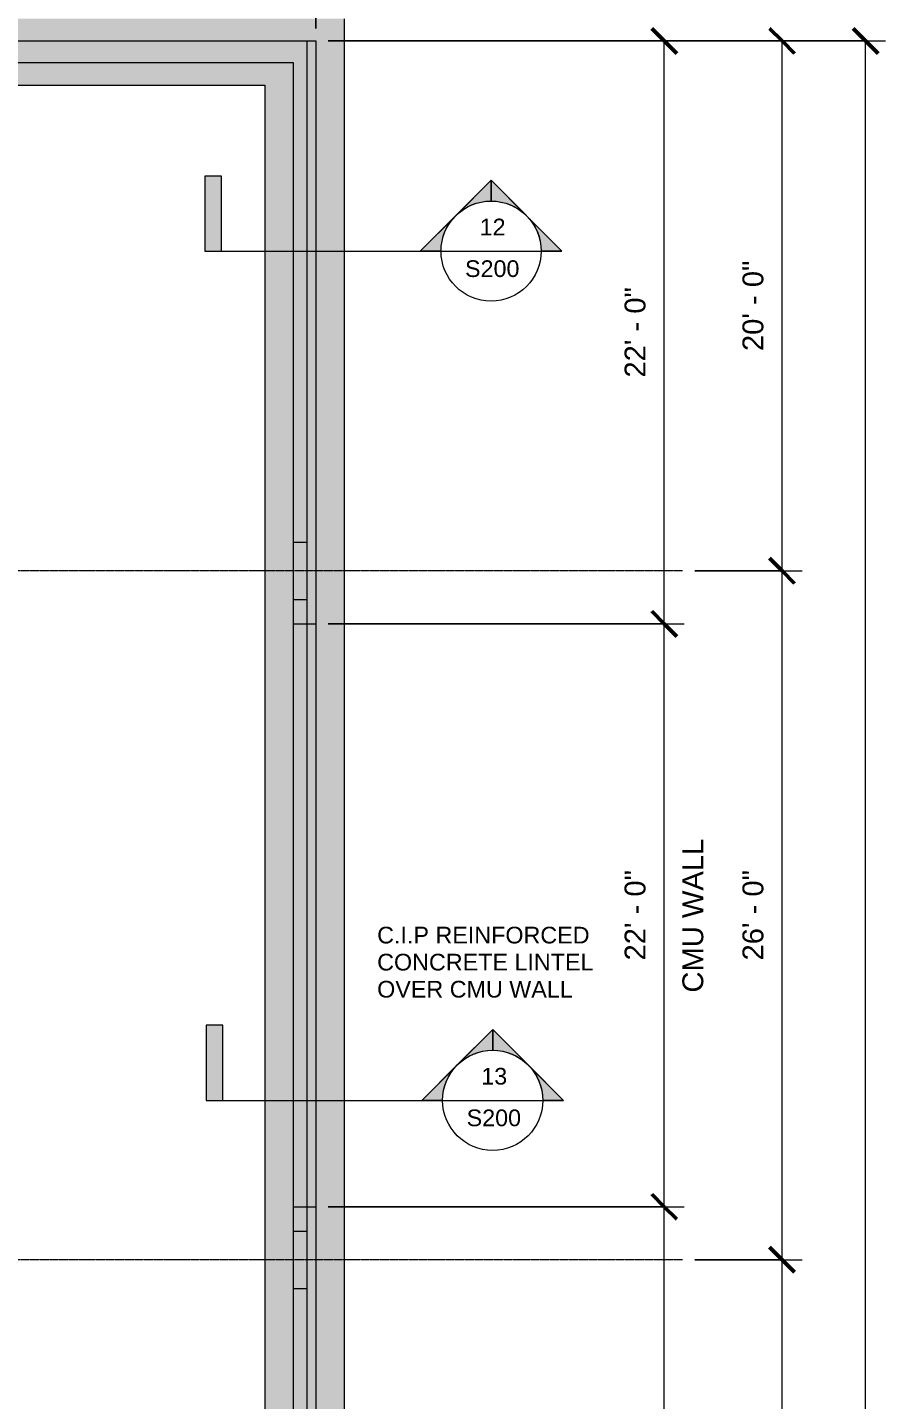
# Model space of a CAD drawing. Header units: inches. Extents: x -4143 to -1685, y 9660 to 12417.
# Drawn here: x -2074 to -1685, y 11472 to 12093 of the extents above; entities that cross this region are included whole.
import ezdxf

# ---------------------------------------------------------------- set-up
doc = ezdxf.new("R2010")
doc.units = ezdxf.units.IN
doc.header["$MEASUREMENT"] = 0
doc.linetypes.add('Línea de rejilla', pattern=[0.875, 0.5, -0.125, 0.125, -0.125])
for name, color, linetype, lineweight in [('A-ANNO-DIMS', 211, 'Continuous', 9), ('A-ANNO-DIMS-96', 211, 'Continuous', 9), ('G-ANNO-SYMB', 111, 'Continuous', 9), ('G-ANNO-TEXT', 231, 'Continuous', 9), ('S-FNDN', 32, 'Continuous', 9), ('S-GRID', 1, 'Continuous', 9)]:
    doc.layers.add(name, color=color, linetype=linetype, lineweight=lineweight)
doc.styles.add('Arial', font='arial.ttf', dxfattribs={"height": 9.448819})
doc.styles.add('Arial_5', font='arial.ttf', dxfattribs={"height": 7.559055})
doc.dimstyles.new('Diagonal_-_Arial_2_5_mm', dxfattribs={"dimscale": 12, "dimtxt": 9.640246, "dimasz": 0.944882, "dimexe": 0.755906, "dimexo": 0.472441, "dimgap": 0.472441, "dimtad": 1, "dimdec": 4, "dimrnd": 0.0625, "dimzin": 1, "dimdsep": 46, "dimlunit": 4, "dimtxsty": 'Arial', "dimblk1": 'OBLIQUE', "dimblk2": 'OBLIQUE', "dimsah": 1, "dimcen": 0.09, "dimazin": 0, "dimtfac": 1, "dimtdec": 4, "dimtix": 1, "dimtmove": 0, "dimatfit": 3, "dimfxl": 1, "dimtvp": 1, "dimtfill": 1, "dimfrac": 2, "dimtolj": 1, "dimtzin": 0, "dimarcsym": 2})
doc.dimstyles.new('Diagonal_-_Arial_2_5_rounding', dxfattribs={"dimscale": 12, "dimtxt": 9.640246, "dimasz": 0.944882, "dimexe": 0.755906, "dimexo": 0.472441, "dimgap": 0.472441, "dimtad": 1, "dimrnd": 0.25, "dimzin": 1, "dimdsep": 46, "dimlunit": 4, "dimtxsty": 'Arial', "dimblk1": 'OBLIQUE', "dimblk2": 'OBLIQUE', "dimsah": 1, "dimcen": 0.09, "dimazin": 0, "dimtfac": 1, "dimtdec": 4, "dimtix": 1, "dimtmove": 0, "dimatfit": 3, "dimfxl": 1, "dimtvp": 1, "dimtfill": 1, "dimfrac": 2, "dimtolj": 1, "dimtzin": 0, "dimarcsym": 2})
pattern_1 = [(50, (0, 0), (27.5427, -2.40992), [2.88, -31.68]), (355, (0, 0), (-5.327844, 28.884266), [2.304, -25.344]), (100.451, (2.295, -0.2), (22.215316, 26.47393), [2.448, -26.924]), (46.184, (0, 7.68), (40.981875, -6.35642), [4.32, -47.52]), (96.636, (3.415, 7.15), (35.89075, 37.40619), [3.671, -40.386]), (351.184, (0, 7.68), (35.89097, 37.40622), [3.456, -38.016]), (21, (3.84, 5.76), (22.921036, -15.46073), [2.88, -31.68]), (326, (3.84, 5.76), (9.34353, 27.84574), [2.304, -25.344]), (71.451, (5.75, 4.472), (32.26477, 12.38442), [2.448, -26.924]), (37.5, (0, 0), (0.466855, 12.782707), [1.267, -23.77, 1.267, -24.461, -25.44]), (37.5, (0, 0), (0.466855, 12.782707), [-50.765, 1.267, -24.173]), (7.5, (0, 0), (10.10159, 15.14509), [1.267, -13.402, 1.267, -23.194, -9.696]), (7.5, (0, 0), (10.10159, 15.14509), [-39.13, 1.267, -8.429]), (327.5, (-8.563, 0), (20.499161, -0.86578), [1.267, -8.333, 1.267, -28.685, -39.744]), (327.5, (-8.563, 0), (20.499161, -0.86578), [-39.552, 1.267, -38.477]), (317.5, (-12.403, 0), (22.39478, 3.844288), [1.267, -11.213, 1.267, -18.624, -28.224]), (317.5, (-12.403, 0), (22.39478, 3.844288), [-32.371, 1.267, -26.957])]

# ---------------------------------------------------------------- blocks, each defined once
blk = doc.blocks.new('DIMBLOCK5-FOUNDATION PLAN 01')
at = {"layer": 'A-ANNO-DIMS-96', "lineweight": 50}
for p, q in [((-1732.09, 11535.19), (-1737.76, 11540.86)), ((-1732.09, 11535.19), (-1726.42, 11529.52)), ((-1732.09, 11187.19), (-1737.76, 11192.86)), ((-1732.09, 11187.19), (-1726.42, 11181.52))]:
    blk.add_line(p, q, dxfattribs=at)
at = {"layer": 'A-ANNO-DIMS-96'}
for p, q in [((-1771.58, 11535.19), (-1723.02, 11535.19)), ((-1732.09, 11535.19), (-1771.58, 11535.19)), ((-1732.09, 11187.19), (-1732.09, 11535.19)), ((-1771.58, 11187.19), (-1723.02, 11187.19)), ((-1732.09, 11187.19), (-1771.58, 11187.19))]:
    blk.add_line(p, q, dxfattribs=at)
at = {"layer": 'A-ANNO-DIMS-96', "color": 0, "insert": (-1750.03, 11340.72), "char_height": 9.449, "width": 49.1208, "attachment_point": 1, "rotation": 90, "line_spacing_factor": 0.941778, "style": 'Arial', "bg_fill": 3, "box_fill_scale": 1.25, "bg_fill_color": 256, "bg_fill_true_color": 13158600, "bg_fill_transparency": 0}
blk.add_mtext('29\' - 0"', dxfattribs=at)
blk = doc.blocks.new('_Oblique')
at = {"color": 0, "linetype": 'ByBlock', "lineweight": -2}
blk.add_line((-0.5, -0.5), (0.5, 0.5), dxfattribs=at)
blk = doc.blocks.new('DIMBLOCK6-FOUNDATION PLAN 01')
at = {"layer": 'A-ANNO-DIMS-96', "lineweight": 50}
for p, q in [((-1732.09, 11847.19), (-1737.76, 11852.86)), ((-1732.09, 11847.19), (-1726.42, 11841.52)), ((-1732.09, 11535.19), (-1737.76, 11540.86)), ((-1732.09, 11535.19), (-1726.42, 11529.52))]:
    blk.add_line(p, q, dxfattribs=at)
at = {"layer": 'A-ANNO-DIMS-96'}
for p, q in [((-1771.58, 11847.19), (-1723.02, 11847.19)), ((-1732.09, 11847.19), (-1771.58, 11847.19)), ((-1732.09, 11535.19), (-1732.09, 11847.19)), ((-1771.58, 11535.19), (-1723.02, 11535.19)), ((-1732.09, 11535.19), (-1771.58, 11535.19))]:
    blk.add_line(p, q, dxfattribs=at)
at = {"layer": 'A-ANNO-DIMS-96', "color": 0, "insert": (-1750.03, 11670.72), "char_height": 9.449, "width": 49.1208, "attachment_point": 1, "rotation": 90, "line_spacing_factor": 0.941778, "style": 'Arial', "bg_fill": 3, "box_fill_scale": 1.25, "bg_fill_color": 256, "bg_fill_true_color": 13158600, "bg_fill_transparency": 0}
blk.add_mtext('26\' - 0"', dxfattribs=at)
blk = doc.blocks.new('DIMBLOCK7-FOUNDATION PLAN 01')
at = {"layer": 'A-ANNO-DIMS-96', "lineweight": 50}
for p, q in [((-1732.09, 12087.19), (-1737.76, 12092.86)), ((-1732.09, 12087.19), (-1726.42, 12081.52)), ((-1732.09, 11847.19), (-1737.76, 11852.86)), ((-1732.09, 11847.19), (-1726.42, 11841.52))]:
    blk.add_line(p, q, dxfattribs=at)
at = {"layer": 'A-ANNO-DIMS-96'}
for p, q in [((-1937.65, 12087.19), (-1723.02, 12087.19)), ((-1732.09, 12087.19), (-1937.65, 12087.19)), ((-1732.09, 11847.19), (-1732.09, 12087.19)), ((-1771.58, 11847.19), (-1723.02, 11847.19)), ((-1732.09, 11847.19), (-1771.58, 11847.19))]:
    blk.add_line(p, q, dxfattribs=at)
at = {"layer": 'A-ANNO-DIMS-96', "color": 0, "insert": (-1750.03, 11946.72), "char_height": 9.449, "width": 49.1208, "attachment_point": 1, "rotation": 90, "line_spacing_factor": 0.941778, "style": 'Arial', "bg_fill": 3, "box_fill_scale": 1.25, "bg_fill_color": 256, "bg_fill_true_color": 13158600, "bg_fill_transparency": 0}
blk.add_mtext('20\' - 0"', dxfattribs=at)
blk = doc.blocks.new('Drafting View - Extremo final de sección - Rellenado-14997-FOUNDATION PLAN 01')
at = {"layer": 'G-ANNO-SYMB'}
blk.add_hatch(color=256, dxfattribs=at).paths.add_polyline_path([(0, 0.3543), (0, 0), (-0.0787, 0), (-0.0787, 0.3543)], flags=0)
for p, q in [((0, 0.3543), (-0.0787, 0.3543)), ((-0.0787, 0.3543), (-0.0787, 0)), ((0, 0), (0, 0.3543)), ((-0.0787, 0), (0, 0))]:
    blk.add_line(p, q, dxfattribs=at)
blk = doc.blocks.new('Drafting View - Extremo inicial de sección - Rellenado-1561-FOUNDATION PLAN 01')
at = {"layer": 'G-ANNO-SYMB'}
h = blk.add_hatch(color=256, dxfattribs=at)
edge = h.paths.add_edge_path(flags=0)
edge.add_line((-0.2362, 0.3341), (-0.2362, 0.2362))
edge.add_arc((-0.2362, 0), 0.2362, 90, 135)
edge.add_line((-0.4033, 0.167), (-0.2362, 0.3341))
h = blk.add_hatch(color=256, dxfattribs=at)
edge = h.paths.add_edge_path(flags=0)
edge.add_line((-0.2362, 0.3341), (-0.0692, 0.167))
edge.add_arc((-0.2362, 0), 0.2362, 45, 90)
edge.add_line((-0.2362, 0.2362), (-0.2362, 0.3341))
h = blk.add_hatch(color=256, dxfattribs=at)
edge = h.paths.add_edge_path(flags=0)
edge.add_line((-0.5703, 0), (-0.4033, 0.167))
edge.add_arc((-0.2362, 0), 0.2362, 135, 180)
edge.add_line((-0.4724, 0), (-0.5703, 0))
h = blk.add_hatch(color=256, dxfattribs=at)
edge = h.paths.add_edge_path(flags=0)
edge.add_line((0.0978, 0), (0, 0))
edge.add_arc((-0.2362, 0), 0.2362, 360, 405)
edge.add_line((-0.0692, 0.167), (0.0978, 0))
for p, q in [((-0.2362, 0.3341), (-0.5703, 0)), ((-0.2362, 0.3341), (-0.4033, 0.167)), ((-0.2362, 0.3341), (0.0978, 0)), ((-0.2362, 0.2362), (-0.2362, 0.3341)), ((-0.2362, 0.3341), (-0.2362, 0.2362)), ((-0.0692, 0.167), (-0.2362, 0.3341)), ((-0.4033, 0.167), (-0.5703, 0)), ((0.0978, 0), (-0.0692, 0.167)), ((-0.5703, 0), (-0.4724, 0)), ((0, 0), (0.0978, 0)), ((-0.4724, 0), (-0.5703, 0)), ((0, 0), (0.0978, 0))]:
    blk.add_line(p, q, dxfattribs=at)
for start, end in [(360, 180), (90, 135), (45, 90), (135, 180), (360, 45), (180, 360)]:
    blk.add_arc((-0.2362, 0), 0.2362, start, end, dxfattribs=at)
blk = doc.blocks.new('DIMBLOCK54-FOUNDATION PLAN 01')
at = {"layer": 'A-ANNO-DIMS-96'}
for p, q in [((-2632.32, 12164.86), (-2632.32, 12405.96)), ((-1943.32, 12092.86), (-1943.32, 12405.96)), ((-2632.32, 12396.89), (-1943.32, 12396.89)), ((-2632.32, 12396.89), (-2632.32, 12164.86)), ((-1943.32, 12396.89), (-1943.32, 12092.86))]:
    blk.add_line(p, q, dxfattribs=at)
at = {"layer": 'A-ANNO-DIMS-96', "lineweight": 50}
for p, q in [((-2632.32, 12396.89), (-2626.65, 12402.56)), ((-1943.32, 12396.89), (-1937.65, 12402.56)), ((-2632.32, 12396.89), (-2637.99, 12391.22)), ((-1943.32, 12396.89), (-1948.99, 12391.22))]:
    blk.add_line(p, q, dxfattribs=at)
at = {"layer": 'A-ANNO-DIMS-96', "color": 0, "insert": (-2308.29, 12414.83), "char_height": 9.449, "width": 49.1208, "attachment_point": 1, "line_spacing_factor": 0.941778, "style": 'Arial', "bg_fill": 3, "box_fill_scale": 1.25, "bg_fill_color": 256, "bg_fill_true_color": 13158600, "bg_fill_transparency": 0}
blk.add_mtext('57\' - 5"', dxfattribs=at)
blk = doc.blocks.new('DIMBLOCK80-FOUNDATION PLAN 01')
at = {"layer": 'A-ANNO-DIMS-96', "lineweight": 50}
for p, q in [((-1694.3, 12087.19), (-1699.96, 12092.86)), ((-1694.3, 12087.19), (-1688.63, 12081.52)), ((-1694.3, 9891.19), (-1699.96, 9896.86)), ((-1694.3, 9891.19), (-1688.63, 9885.52))]:
    blk.add_line(p, q, dxfattribs=at)
at = {"layer": 'A-ANNO-DIMS-96'}
for p, q in [((-1937.65, 12087.19), (-1685.22, 12087.19)), ((-1694.3, 12087.19), (-1937.65, 12087.19)), ((-1694.3, 9891.19), (-1694.3, 12087.19)), ((-1937.65, 9891.19), (-1685.22, 9891.19)), ((-1694.3, 9891.19), (-1937.65, 9891.19))]:
    blk.add_line(p, q, dxfattribs=at)
at = {"layer": 'A-ANNO-DIMS-96', "color": 0, "insert": (-1712.23, 10965.09), "char_height": 9.449, "width": 57.8415, "attachment_point": 1, "rotation": 90, "line_spacing_factor": 0.941778, "style": 'Arial', "bg_fill": 3, "box_fill_scale": 1.25, "bg_fill_color": 256, "bg_fill_true_color": 13158600, "bg_fill_transparency": 0}
blk.add_mtext('183\' - 0"', dxfattribs=at)
blk = doc.blocks.new('DIMBLOCK92-FOUNDATION PLAN 01')
at = {"layer": 'A-ANNO-DIMS-96', "lineweight": 50}
for p, q in [((-1785.48, 11559.19), (-1791.15, 11564.86)), ((-1785.48, 11559.19), (-1779.81, 11553.52)), ((-1785.48, 11163.19), (-1791.15, 11168.86)), ((-1785.48, 11163.19), (-1779.81, 11157.52))]:
    blk.add_line(p, q, dxfattribs=at)
at = {"layer": 'A-ANNO-DIMS-96'}
for p, q in [((-1937.65, 11559.19), (-1776.41, 11559.19)), ((-1785.48, 11559.19), (-1937.65, 11559.19)), ((-1785.48, 11163.19), (-1785.48, 11559.19)), ((-1937.65, 11163.19), (-1776.41, 11163.19)), ((-1785.48, 11163.19), (-1937.65, 11163.19))]:
    blk.add_line(p, q, dxfattribs=at)
at = {"layer": 'A-ANNO-DIMS-96', "color": 0, "insert": (-1803.42, 11340.72), "char_height": 9.449, "width": 49.1208, "attachment_point": 1, "rotation": 90, "line_spacing_factor": 0.941778, "style": 'Arial', "bg_fill": 3, "box_fill_scale": 1.25, "bg_fill_color": 256, "bg_fill_true_color": 13158600, "bg_fill_transparency": 0}
blk.add_mtext('33\' - 0"', dxfattribs=at)
blk = doc.blocks.new('DIMBLOCK93-FOUNDATION PLAN 01')
at = {"layer": 'A-ANNO-DIMS-96', "lineweight": 50}
for p, q in [((-1785.48, 11823.19), (-1791.15, 11828.86)), ((-1785.48, 11823.19), (-1779.81, 11817.52)), ((-1785.48, 11559.19), (-1791.15, 11564.86)), ((-1785.48, 11559.19), (-1779.81, 11553.52))]:
    blk.add_line(p, q, dxfattribs=at)
at = {"layer": 'A-ANNO-DIMS-96'}
for p, q in [((-1937.65, 11823.19), (-1776.41, 11823.19)), ((-1785.48, 11823.19), (-1937.65, 11823.19)), ((-1785.48, 11559.19), (-1785.48, 11823.19)), ((-1937.65, 11559.19), (-1776.41, 11559.19)), ((-1785.48, 11559.19), (-1937.65, 11559.19))]:
    blk.add_line(p, q, dxfattribs=at)
at = {"layer": 'A-ANNO-DIMS-96', "color": 0, "char_height": 9.449, "attachment_point": 1, "rotation": 90, "line_spacing_factor": 0.941778, "style": 'Arial', "bg_fill": 3, "box_fill_scale": 1.25, "bg_fill_color": 256, "bg_fill_true_color": 13158600, "bg_fill_transparency": 0}
for s, insert, width in [('CMU WALL', (-1777.25, 11656.19), 84.0036), ('22\' - 0"', (-1803.42, 11670.72), 49.1208)]:
    blk.add_mtext(s, dxfattribs=dict(at, insert=insert, width=width))
blk = doc.blocks.new('DIMBLOCK94-FOUNDATION PLAN 01')
at = {"layer": 'A-ANNO-DIMS-96', "lineweight": 50}
for p, q in [((-1785.48, 12087.19), (-1791.15, 12092.86)), ((-1785.48, 12087.19), (-1779.81, 12081.52)), ((-1785.48, 11823.19), (-1791.15, 11828.86)), ((-1785.48, 11823.19), (-1779.81, 11817.52))]:
    blk.add_line(p, q, dxfattribs=at)
at = {"layer": 'A-ANNO-DIMS-96'}
for p, q in [((-1937.65, 12087.19), (-1776.41, 12087.19)), ((-1785.48, 12087.19), (-1937.65, 12087.19)), ((-1785.48, 11823.19), (-1785.48, 12087.19)), ((-1937.65, 11823.19), (-1776.41, 11823.19)), ((-1785.48, 11823.19), (-1937.65, 11823.19))]:
    blk.add_line(p, q, dxfattribs=at)
at = {"layer": 'A-ANNO-DIMS-96', "color": 0, "insert": (-1803.42, 11934.72), "char_height": 9.449, "width": 49.1208, "attachment_point": 1, "rotation": 90, "line_spacing_factor": 0.941778, "style": 'Arial', "bg_fill": 3, "box_fill_scale": 1.25, "bg_fill_color": 256, "bg_fill_true_color": 13158600, "bg_fill_transparency": 0}
blk.add_mtext('22\' - 0"', dxfattribs=at)

msp = doc.modelspace()

# ---------------------------------------------------------------- hatches: boundary and pattern name
at = {"layer": 'S-FNDN'}
h = msp.add_hatch(dxfattribs=at)
h.set_pattern_fill('FP_7', color=256, style=0, pattern_type=2)
h.set_pattern_definition(pattern_1)
h.paths.add_polyline_path([(-3839.01527, 12067.1894), (-2604.32374, 12067.1894), (-2604.32374, 12076.6894), (-2556.32374, 12076.6894), (-2556.32374, 12067.1894), (-1966.32374, 12067.1894), (-1966.32374, 12077.1894), (-1930.32374, 12077.1894), (-1930.32374, 12097.1894), (-3842.32374, 12097.1894), (-3842.32374, 12079.6853), (-3839.24491, 12078.95154), (-3839.07264, 12078.74568), (-3839.01527, 12078.44484), (-3839.08815, 12078.12964), (-3839.27176, 12077.88452), (-3839.51691, 12077.77517), (-3839.76225, 12077.81004), (-3842.32374, 12078.40232), (-3842.32374, 12067.1894), (-3839.03585, 12067.1894)], flags=0)
h = msp.add_hatch(dxfattribs=at)
h.set_pattern_fill('FP_7', color=256, style=0, pattern_type=2)
h.set_pattern_definition(pattern_1)
h.paths.add_polyline_path([(-1966.32374, 9881.1894), (-1930.32374, 9881.1894), (-1930.32374, 12077.1894), (-1966.32374, 12077.1894), (-1966.32374, 9911.1894)], flags=0)

# ---------------------------------------------------------------- linework, layer by layer
at = {"layer": 'G-ANNO-SYMB'}
for p, q in [((-1985.33288, 11607.38511), (-1885.83484, 11607.38511)), ((-1885.83484, 11607.38511), (-1840.48051, 11607.38511))]:
    msp.add_line(p, q, dxfattribs=at)
at = {"layer": 'S-FNDN', "color": 253}
for p, q in [((-1930.32374, 9881.1894), (-1930.32374, 12097.1894)), ((-2512.32374, 12067.1894), (-1966.32374, 12067.1894)), ((-1966.32374, 12067.1894), (-1966.32374, 9911.1894))]:
    msp.add_line(p, q, dxfattribs=at)
at = {"layer": 'S-FNDN'}
for p, q in [((-2632.32178, 12087.1894), (-1947.32569, 12087.1894)), ((-1947.32374, 12087.1894), (-1943.32374, 12087.1894)), ((-1947.32374, 12087.1894), (-1947.32374, 9895.1894)), ((-1943.32374, 12087.1894), (-1943.32374, 9891.1894)), ((-1953.32374, 12077.1894), (-2520.32178, 12077.1894)), ((-1953.32374, 11834.1894), (-1953.32374, 12077.1894)), ((-1953.32374, 11860.1894), (-1947.32374, 11860.1894)), ((-1953.32374, 10480.1894), (-1953.32374, 11834.1894)), ((-1953.32374, 11834.1894), (-1947.32374, 11834.1894)), ((-1953.32374, 11823.1894), (-1943.32374, 11823.1894)), ((-1953.32374, 11559.1894), (-1943.32374, 11559.1894)), ((-1953.32374, 11548.1894), (-1947.32374, 11548.1894)), ((-1953.32374, 11522.1894), (-1947.32374, 11522.1894))]:
    msp.add_line(p, q, dxfattribs=at)
at = {"layer": 'S-GRID', "linetype": 'Línea de rejilla'}
for p, q in [((-1777.2452, 11847.1894), (-4076.95, 11847.1894)), ((-1777.2452, 11535.1894), (-4076.95, 11535.1894))]:
    msp.add_line(p, q, dxfattribs=at)

# ---------------------------------------------------------------- block references
at = {"layer": 'G-ANNO-SYMB', "xscale": 95.99999999999994, "yscale": 95.99999999999994, "zscale": 95.99999999999994}
for p in [(-1986.05757, 11991.98018), (-1985.33288, 11607.38511)]:
    msp.add_blockref('Drafting View - Extremo final de sección - Rellenado-14997-FOUNDATION PLAN 01', p, dxfattribs=at)
at = {"layer": 'G-ANNO-SYMB', "extrusion": (0, 0, -1), "xscale": 95.99999999999994, "yscale": 95.99999999999994, "zscale": 95.99999999999994}
msp.add_blockref('Drafting View - Extremo inicial de sección - Rellenado-1561-FOUNDATION PLAN 01', (1885.83484, 11607.38511), dxfattribs=at)

# ---------------------------------------------------------------- texts
at = {"layer": 'G-ANNO-SYMB', "char_height": 7.559055, "attachment_point": 1, "style": 'Arial_5'}
for s, insert, width in [('13', (-1868.34537, 11622.08436), 14.544), ('S200', (-1874.97844, 11603.22835), 30.603)]:
    msp.add_mtext(s, dxfattribs=dict(at, insert=insert, width=width))
at = {"layer": 'G-ANNO-TEXT', "color": 7, "char_height": 7.5590551, "attachment_point": 1, "style": 'Arial_5'}
for s, insert, width in [('C.I.P REINFORCED ', (-1915.49457, 11685.99966), 122.412), ('CONCRETE LINTEL ', (-1915.49457, 11673.74966), 124.533), ('OVER CMU WALL', (-1915.49457, 11661.49966), 109.686)]:
    msp.add_mtext(s, dxfattribs=dict(at, insert=insert, width=width))

# ---------------------------------------------------------------- next in the draw order: dimensions: what is measured, and where the dimension line sits
at = {"layer": 'A-ANNO-DIMS'}
dim = msp.add_linear_dim(base=(-1732.09073, 11535.1894), p1=(-1777.2452, 11187.1894), p2=(-1777.2452, 11535.1894), angle=90, dimstyle='Diagonal_-_Arial_2_5_mm', override={"dimpost": '<>', "dimfxl": 348}, dxfattribs=at)
dim.commit()
dim.dimension.update_dxf_attribs({"geometry": 'DIMBLOCK5-FOUNDATION PLAN 01', "text_midpoint": (-1742.58433, 11361.1894)})

# ---------------------------------------------------------------- next in the draw order: dimensions: what is measured, and where the dimension line sits
dim = msp.add_linear_dim(base=(-1732.09073, 11847.1894), p1=(-1777.2452, 11535.1894), p2=(-1777.2452, 11847.1894), angle=90, dimstyle='Diagonal_-_Arial_2_5_mm', override={"dimpost": '<>', "dimfxl": 312}, dxfattribs=at)
dim.commit()
dim.dimension.update_dxf_attribs({"geometry": 'DIMBLOCK6-FOUNDATION PLAN 01', "text_midpoint": (-1742.58433, 11691.1894)})

# ---------------------------------------------------------------- next in the draw order: dimensions: what is measured, and where the dimension line sits
dim = msp.add_linear_dim(base=(-1732.09073, 12087.1894), p1=(-1777.2452, 11847.1894), p2=(-1943.32374, 12087.1894), angle=90, dimstyle='Diagonal_-_Arial_2_5_mm', override={"dimpost": '<>', "dimfxl": 291.859693}, dxfattribs=at)
dim.commit()
dim.dimension.update_dxf_attribs({"geometry": 'DIMBLOCK7-FOUNDATION PLAN 01', "text_midpoint": (-1742.58433, 11967.1894)})

# ---------------------------------------------------------------- next in the draw order: linework, layer by layer
at = {"layer": 'G-ANNO-SYMB'}
for p, q in [((-1986.05757, 11991.98018), (-1886.55953, 11991.98018)), ((-1886.55953, 11991.98018), (-1841.2052, 11991.98018))]:
    msp.add_line(p, q, dxfattribs=at)

# ---------------------------------------------------------------- next in the draw order: block references
at = {"layer": 'G-ANNO-SYMB', "extrusion": (0, 0, -1), "xscale": 95.99999999999994, "yscale": 95.99999999999994, "zscale": 95.99999999999994}
msp.add_blockref('Drafting View - Extremo inicial de sección - Rellenado-1561-FOUNDATION PLAN 01', (1886.55953, 11991.98018), dxfattribs=at)

# ---------------------------------------------------------------- next in the draw order: texts
at = {"layer": 'G-ANNO-SYMB', "char_height": 7.559055, "attachment_point": 1, "style": 'Arial_5'}
for s, insert, width in [('12', (-1869.07007, 12006.67943), 14.544), ('S200', (-1875.70314, 11987.82343), 30.603)]:
    msp.add_mtext(s, dxfattribs=dict(at, insert=insert, width=width))

# ---------------------------------------------------------------- next in the draw order: dimensions: what is measured, and where the dimension line sits
at = {"layer": 'A-ANNO-DIMS'}
dim = msp.add_linear_dim(base=(-1943.32374, 12396.88997), p1=(-2632.32374, 12159.1894), p2=(-1943.32374, 12087.1894), dimstyle='Diagonal_-_Arial_2_5_rounding', override={"dimpost": '<>', "dimfxl": 692.751759}, dxfattribs=at)
dim.commit()
dim.dimension.update_dxf_attribs({"geometry": 'DIMBLOCK54-FOUNDATION PLAN 01', "text_midpoint": (-2287.82374, 12407.36424)})

# ---------------------------------------------------------------- next in the draw order: dimensions: what is measured, and where the dimension line sits
dim = msp.add_linear_dim(base=(-1694.29545, 12087.1894), p1=(-1943.32374, 9891.1894), p2=(-1943.32374, 12087.1894), angle=90, dimstyle='Diagonal_-_Arial_2_5_rounding', override={"dimpost": '<>', "dimfxl": 2196}, dxfattribs=at)
dim.commit()
dim.dimension.update_dxf_attribs({"geometry": 'DIMBLOCK80-FOUNDATION PLAN 01', "text_midpoint": (-1704.79228, 10989.1894)})

# ---------------------------------------------------------------- next in the draw order: dimensions: what is measured, and where the dimension line sits
dim = msp.add_linear_dim(base=(-1785.48142, 11559.1894), p1=(-1943.32374, 11163.1894), p2=(-1943.32374, 11559.1894), angle=90, dimstyle='Diagonal_-_Arial_2_5_rounding', override={"dimpost": '<>', "dimfxl": 396}, dxfattribs=at)
dim.commit()
dim.dimension.update_dxf_attribs({"geometry": 'DIMBLOCK92-FOUNDATION PLAN 01', "text_midpoint": (-1795.97824, 11361.1894)})

# ---------------------------------------------------------------- next in the draw order: dimensions: what is measured, and where the dimension line sits
dim = msp.add_linear_dim(base=(-1785.48142, 11823.1894), p1=(-1943.32374, 11559.1894), p2=(-1943.32374, 11823.1894), angle=90, text='<>\\XCMU WALL', dimstyle='Diagonal_-_Arial_2_5_rounding', override={"dimpost": '<>', "dimfxl": 264}, dxfattribs=at)
dim.commit()
dim.dimension.update_dxf_attribs({"geometry": 'DIMBLOCK93-FOUNDATION PLAN 01', "text_midpoint": (-1785.48142, 11691.1894)})

# ---------------------------------------------------------------- next in the draw order: dimensions: what is measured, and where the dimension line sits
dim = msp.add_linear_dim(base=(-1785.48142, 12087.1894), p1=(-1943.32374, 11823.1894), p2=(-1943.32374, 12087.1894), angle=90, dimstyle='Diagonal_-_Arial_2_5_rounding', override={"dimpost": '<>', "dimfxl": 264}, dxfattribs=at)
dim.commit()
dim.dimension.update_dxf_attribs({"geometry": 'DIMBLOCK94-FOUNDATION PLAN 01', "text_midpoint": (-1795.97502, 11955.1894)})

doc.saveas('drawing.dxf')
